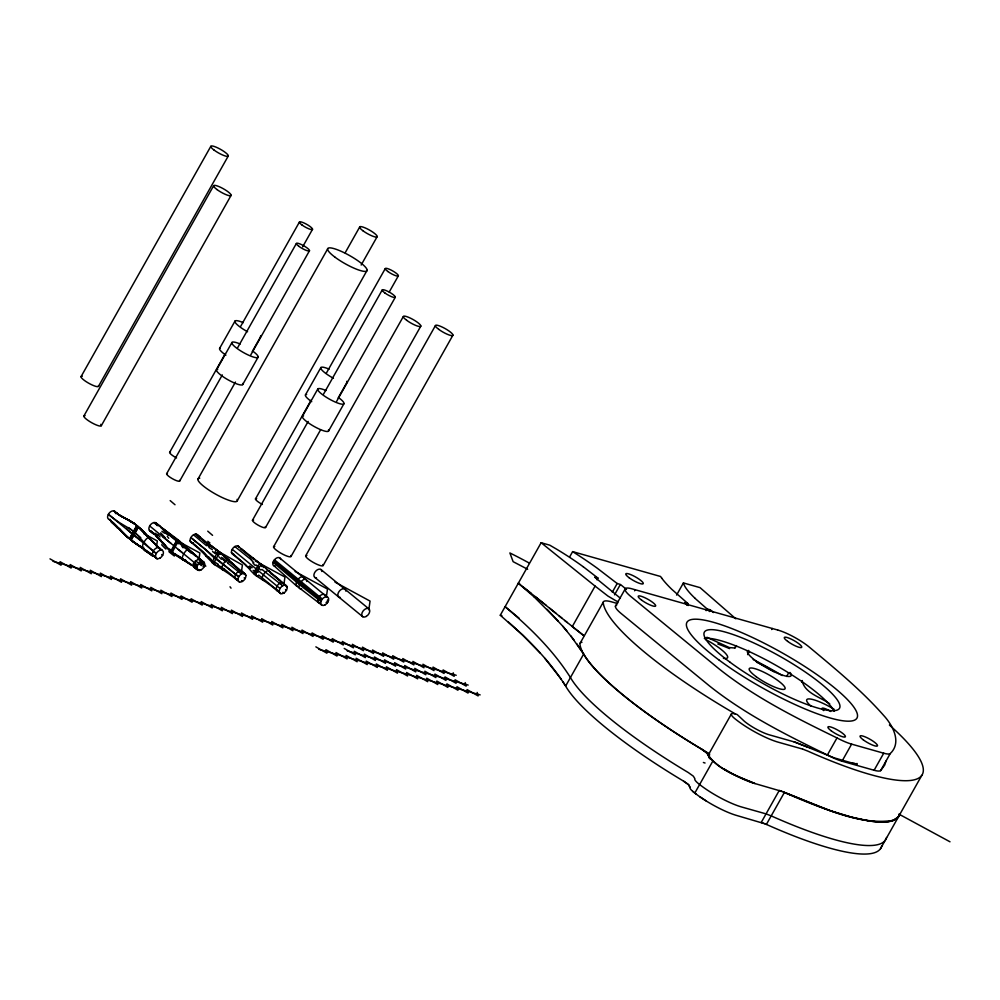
<?xml version="1.0" encoding="UTF-8"?>
<svg xmlns="http://www.w3.org/2000/svg" width="1000" height="1000" viewBox="0 0 1000 1000"><rect width="100%" height="100%" fill="white"/><g stroke="black" fill="none" stroke-linecap="round" stroke-linejoin="round"><path stroke-width="1.5" d="M204.188 562.5L189.112 550.212A2.862 1.812 -50.9 0 0 189.1 549.675L180.55 542.737M508.338 622C529.812 640.975 550.325 661.7 565.625 686.075A182.162 37.562 29.4 0 0 683.512 781.1L687.362 783.725A10.8 2.225 29.4 0 1 689.025 785.175L689.963 787.95A15.088 3.113 29.4 0 0 692.688 791.338L695.975 793.95A35.013 7.225 29.4 0 0 699.875 796.8L706 800.837A35.013 7.225 29.4 0 0 736.95 815.55L764.5 823.662M731.45 713.875L708.138 755.238C718.5 769.488 738.637 777.05 754.975 783.562L781.562 791.3M229.163 561.438L229.175 561.225A2.775 1.762 -50.6 0 0 229.112 560.638L229.05 560.438A2.55 1.625 -50.6 0 0 228.538 559.862L228.137 559.738A2.6 1.65 -50.6 0 0 227.062 559.875L226.838 559.987A2.775 1.762 -50.6 0 0 226.225 560.388L225.475 561.075A9.912 6.288 -50.7 0 0 221.9 567.438L221.75 568.263A2.888 1.825 -50.7 0 0 221.775 569.012M802.212 680.537A37.525 7.738 29.4 0 1 802.225 681.237C805.138 693.4 820.625 697.175 829.712 703.787M156.5 546.8L157.338 540.975L143.837 533.663M199.037 558.825L199.875 553L179.638 542.025M241.575 570.837L242.413 565.013L215.4 549.712M283.913 584.325L284.95 577.038L255.263 560.95M326.45 596.337L327.488 589.062L295.1 571.512M368.812 609.825L370.05 601.087L334.975 582.087M886.038 760.975L884.688 765.088L880.612 770.65A25.013 5.162 29.4 0 1 874.112 770.263L842.013 761.2A25.013 5.162 29.4 0 1 827.375 754.987C786.462 735.075 745.3 714.45 709.538 685.987L621.287 613.625A25.013 5.162 29.4 0 1 616.688 605.188M899.262 813.775L898.5 816.712L896.263 818.938L888.612 821.65L876.712 821.85L869.237 820.95L851.562 817.163L830.888 810.888L784.262 792.375M690.1 787.25L688.525 784.712L683.512 781.1M754.975 783.562C738.487 776.438 715.987 769.25 707.038 753.188A10.8 2.225 29.4 0 0 705.375 751.737L701.538 749.112A182.162 37.562 29.4 0 1 583.663 654.1L570.837 635.938M899.737 814L898.5 816.712L892.975 820.588C854.987 825.45 818.913 805.562 784.412 792.425L783.388 792.025M707.975 755.562L707.45 753.625L701.538 749.112M177.913 540.575L177.95 539.663L188.6 549.175M321.3 600.525L299.875 583.263M81.013 376.7L210.775 146.412M98.55 386.2L228.312 155.912M83.825 416.1L213.588 185.812M101.363 425.6L231.125 195.312M219.638 348.338L235.025 321.05M169.625 452.425L225.35 353.537M240.613 326.438L299.387 222.125M216.6 369.725L231.988 342.438M129.45 538.812L136.788 525.425M130.812 539.7L129.588 538.962L136.938 525.9M166.588 473.812L222.312 374.925M237.575 347.825L296.35 243.525M154.738 556.725L154.012 556.225A50.325 16.762 22.5 0 0 152.037 554.7L133.637 542.175A44.725 14.9 22.5 0 1 130.988 540.15L138.475 526.812M131.037 540.125L138.525 526.825M302.625 246.863L312.55 229.262M252.3 351.5L261.087 335.9M179.75 480.938L235.463 382.05M250.738 354.963L309.513 250.65M242.675 384.588L258.05 357.287M197.875 479.25L327.638 248.95M173.363 552.525L172.3 553.2L170.837 552.038L177.75 539.538L168.363 532.575A103.663 19.725 48.5 0 1 158.3 525.075M178.275 543.812L178.65 543.138M345.15 252.825L359.65 227.087M361.163 265.038L377.2 236.588M237.338 500.625L367.1 270.338M305.487 394.85L320.863 367.55M255.475 498.925L311.188 400.037M326.463 372.95L385.238 268.637M302.438 416.238L317.825 388.95M252.425 520.325L308.15 421.438M323.413 394.338L382.188 290.038M389.225 292.025L398.387 275.763M338.15 398L346.938 382.413M265.587 527.45L320.538 429.913M336.575 401.463L395.35 297.162M328.512 431.1L343.9 403.8M258.363 575.538A3 1.9 -50.6 0 1 255.95 575.487A3 1.9 -50.6 0 1 256.1 572.788L259.113 567.438A3 1.9 -50.6 0 1 262.1 565.363A3 1.9 -50.6 0 1 263.363 567.537M273.538 546.875L403.3 316.575M291.075 556.375L420.838 326.075M305.637 555.938L435.4 325.65M301.625 588.812A4 2.537 -50.6 0 1 299.587 584.725L301.1 582.038A4 2.537 -50.6 0 1 304.775 579.288A4 2.537 -50.6 0 1 306.863 581.5M323.188 565.45L452.95 335.15M540.25 653.1L522.812 635.175L500.288 615.225L541.138 542.725L549.75 545.163L556.862 549.325A85.037 17.537 29.4 0 1 583.025 566.613M569.7 556.825L572.625 551.625L660.55 576.475L661.663 578.05M596.962 579.812L597.938 578.088L583.1 566.625M541.138 542.725L595.087 586.1L572.263 626.613L583.825 635.662L564.712 620.438M579.987 643.462L603.3 602.087M612.312 592.188L617.2 583.525L620.4 584.438L614.55 594.825M565.625 686.075L583.65 654.087M615.413 606.287L625.025 589.225M634.6 590.812L635.2 589.75M676.587 595.062L683.413 582.938L700.05 587.638L735.837 618.812M686.85 605.225L687.825 603.488L671.725 589.263A119.488 24.638 29.4 0 1 661.625 578.025M706.112 610.662L707.087 608.938L710.3 609.837L709.325 611.575M706.338 638.325L706.938 637.263M734.938 648.263L736.45 645.6L734.388 647.975L729.3 647.562L707.45 637.537M747.6 654.613L749.412 651.413M771.675 629.55L772.275 628.488M695.975 793.95L694.812 793.05L712.837 761.075M786.637 676.462L788.737 672.725M801.612 682.3L802.225 681.237M765.662 824.125L766.388 824.412L784.412 792.425A189.838 39.15 29.4 0 0 899.75 813.975M827.375 754.987L836.988 737.925A25.013 5.162 29.4 0 0 851.625 744.137L883.725 753.213A25.013 5.162 29.4 0 0 890.225 753.587C902.15 742.4 892.613 725.075 883.625 715.4C861.263 690.037 834.963 668.538 809.075 646.925A25.013 5.162 29.4 0 0 778.062 630.125M842.013 761.2L851.625 744.137M874.112 770.263L883.725 753.213M880.612 770.65L890.225 753.587M880.512 848.662L921.812 775.35M327.7 602.337L326.938 601.25M171.65 551.6L170.8 551.975M190.925 564.825L182.213 559.15A2.862 1.812 -50.6 0 1 182.2 558.625A9.312 5.913 -50.6 0 1 183.75 553.875A9.312 5.913 -50.7 0 1 187.15 549.725L191.412 553.25M148.4 537.275L148.338 537.312A8.475 5.362 -50.6 0 0 144.05 542.212M709.325 754.875L708.112 755.263L709.7 754.887M260.812 564.15L263.6 566.362A44.85 8.512 48.5 0 1 264.738 567.362L266.288 568.737M159.913 548.625L162.075 550.237L159.637 548.25A40.55 12.925 55.4 0 1 159.088 547.788L139.025 527.612M326.838 596.8L279.225 557.612M594.725 577.175L597.938 578.088M684.613 602.575L687.825 603.488M777.712 630.025L632 588.837A25.013 5.162 29.4 0 0 630.9 596.562L719.15 668.925C754.912 697.4 796.075 718.012 836.988 737.925M617.575 603.55L611.613 601.862A30.013 6.188 29.4 0 0 603.25 602.8A182.05 37.538 29.4 0 0 735.487 714M533.913 596.725L518.312 583.237L519.587 583.6M500.288 615.225L501.9 615.675M802.575 749.062L778.288 742.2A35.013 7.225 29.4 0 1 736.15 719.7A15.088 3.113 29.4 0 1 737.2 714.55L744.5 721.4A20.013 4.125 29.4 0 0 769.312 734.837L794.887 742.1L810.387 748.3M52.987 561.312L456.213 675.263M347.212 650.888L468.175 685.075M318.85 649.312L480.138 694.887M766.05 813.888L741.75 807.025A35.013 7.225 29.4 0 1 699.625 784.525A15.088 3.113 29.4 0 1 694.9 778.713L693.337 776.175L688.312 772.562A182.162 37.562 29.4 0 1 570.45 677.55C553.175 650.25 529.75 627.337 505.1 606.7L519.087 618.175M793.938 741.8L806.787 746.8M703.375 762.475L705.05 763.025M322.05 605.312L295.538 585.013M802.812 749.15L807.712 751.062A189.838 39.15 29.4 0 0 889.4 725.037M766.287 813.975L771.188 815.888A189.862 39.15 29.4 0 0 886.525 837.5M761.9 822.65L761.25 822.412L779.262 790.438L780 790.7M780.413 790.85L781.988 791.462M762.387 822.837L763.225 823.162M783.538 792.075L781.775 791.375M764.212 823.55L765.362 824M810.337 748.275L834.175 757.85L855.875 764.125A5 1.037 29.4 0 0 856.975 763.425M126.3 518.925L136.188 524.9M131.962 521.875L119.375 515.125L121.188 516.237M128.025 519.75L124.612 518.1M125.812 518.675L121.775 516.575M128.512 520.013L129.637 520.575M527.65 569.263L513.125 561.675L509.888 552.95L513.05 554.538A116.95 24.112 29.4 0 1 529.038 562.95M899.425 814.4L950 841.8M129.625 520.837L136.838 525.45M344.212 648.438L355.238 654.775L354.3 651.287L365.325 657.613L364.375 654.137L375.4 660.462L374.462 656.988L385.487 663.312L384.538 659.837L395.562 666.162L394.625 662.688L405.637 669.013L404.7 665.537L415.725 671.862L414.787 668.375L425.8 674.712L424.862 671.225L435.887 677.562L434.938 674.075L445.962 680.413L445.025 676.925L456.05 683.263L455.1 679.775L466.125 686.1L465.188 682.625M315.863 646.85L326.887 653.188L325.938 649.7L336.962 656.038L336.025 652.55L347.038 658.888L346.1 655.4L357.125 661.737L356.188 658.25L367.2 664.575L366.262 661.1L377.287 667.425L376.337 663.95L387.362 670.275L386.425 666.8L397.45 673.125L396.5 669.65L407.525 675.975L406.587 672.5L417.612 678.825L416.662 675.337L427.688 681.675L426.75 678.188L437.762 684.525L436.825 681.038L447.85 687.375L446.912 683.888L457.925 690.225L456.987 686.737L468.013 693.062L467.062 689.587L478.088 695.913L477.15 692.438M50 558.862L61.025 565.188L60.075 561.712L71.1 568.038L70.163 564.562L81.188 570.887L80.237 567.413L91.263 573.737L90.325 570.262L101.35 576.587L100.4 573.112L111.425 579.438L110.487 575.962L121.5 582.288L120.562 578.8L131.588 585.138L130.65 581.65L141.662 587.987L140.725 584.5L151.75 590.837L150.8 587.35L161.825 593.675L160.888 590.2L171.912 596.525L170.963 593.05L181.988 599.375L181.05 595.9L192.075 602.225L191.125 598.75L202.15 605.075L201.213 601.6L212.225 607.925L211.287 604.45L222.312 610.775L221.375 607.288L232.387 613.625L231.45 610.138L242.475 616.475L241.525 612.987L252.55 619.325L251.612 615.837L262.638 622.163L261.688 618.688L272.712 625.013L271.775 621.538L282.8 627.863L281.85 624.388L292.875 630.712L291.938 627.238L302.95 633.562L302.013 630.087L313.038 636.413L312.1 632.938L323.113 639.263L322.175 635.775L333.2 642.113L332.25 638.625L343.275 644.963L342.337 641.475L353.363 647.812L352.413 644.325L363.438 650.662L362.5 647.175L373.512 653.5L372.575 650.025L383.6 656.35L382.663 652.875L393.675 659.2L392.738 655.725L403.762 662.05L402.825 658.575L413.837 664.9L412.9 661.425L423.925 667.75L422.975 664.262L434 670.6L433.062 667.113L444.087 673.45L443.137 669.963L454.162 676.3L453.225 672.812M121.15 516.237L121.812 516.6M217.425 564.775L221.887 567.438A77.287 61.425 -40.8 0 1 224.25 569.15M572.625 551.625L576.213 553.9A119.488 24.638 29.4 0 1 597.275 568.225L617.2 583.525M706 800.837L699.875 796.8M182.237 558.7L191.55 564.688M261.938 569.425L280.788 584.237M132.312 522.438L135.538 524.338M181.588 558.275L178.962 556.562M212.413 549.725L209.013 547.513M138.713 545.638L142.463 548.112M142.4 548.1L144.863 549.562M184.95 559.625L185.75 560.138M143.162 548.6L144.725 549.625M137.375 544.525L145.375 550.013M144.688 549.612L145.512 550.125M143.35 548.55L139.6 546.038M135.087 543.15L138.663 545.625M133.713 522.975L117.963 514.25M119.45 515.138L118.2 514.288M137.188 544.637L137.925 545.125M140.175 546.487L130.863 539.712M270.775 573.625L271.7 574.263M212.8 547.85L210.55 546.287M177.013 555.237L177.662 555.675M135.738 543.638L136.463 544.138M118.575 514.7L134.312 523.438M187.45 562.163L177.9 555.562M137.262 544.487L130.9 540.075M118.162 514.288L118.85 514.738M211.8 546.213L213.738 547.575A78.362 14.9 48.5 0 1 215.3 548.7L216.525 549.612A30.587 5.812 48.5 0 1 217.8 550.612L219.137 551.838A2 1.275 -50.6 0 1 219.812 553.462M135.037 543.138L131.625 540.612M176.375 554.788L175.138 553.888M250.6 568.438L247.875 566.487M214.237 548.1L212.512 546.85M178.038 539.85L176.675 540.138L170.65 551.888L162.45 543.05M224.325 569.062L235.525 578.15M260.8 564.038L241.637 549.05M116.938 513.362L118.25 514.3M128.488 527.562L136.3 533.888L143.9 542.188A131.525 98.012 -74.2 0 0 149.588 547.875L154.15 551.825M215.375 548.925L219.2 551.763M133.688 542.15L132.338 541.138M134.262 523.425L134.925 523.9M254.075 558.9L252.5 557.712M272.613 574.925L277.95 579.2M117.35 513.8L118.438 514.388M237.638 568.85L239.425 570.2M194.662 566.888L196.513 568.312M257.413 561.35L258.087 561.862M208.325 544.663L195.325 534.163M210.987 545.712L207.712 543.15M214.475 562.8L213.363 561.925M115.075 511.975L116.475 512.95A39.237 14.475 58.4 0 0 116.975 513.375L117.587 513.85M240.325 570.875L242.062 572.212M160.888 527.612L195.775 556.225M186.575 548.35L187.85 549.325A1.575 1 -50.7 0 1 189.088 549.688L196.45 555.988M183.35 545.862L184 546.362M162.963 528.525L177.812 540.5M117.825 513.938L116.725 513.312A41.275 13.6 56 0 1 116.188 512.875L115.812 512.587M694.812 793.05L692.688 791.338M193.975 567.038L196.725 569.225M215.1 551.613L216.663 552.875M206.5 545.7L193.525 534.812M518.312 583.237L531.15 593.362M196.025 567.362L196.75 567.938M522.75 586.725L546.213 605.413M259.113 567.438L258.463 566.9M193.575 566.675L195.987 568.612M195.35 567.913L197.675 570.05M130.988 540.1L131.688 540.625M160.3 526.45L155.95 522.9M535.138 596.538L567.35 622.587M153.912 556.2L155.375 557.3M242.887 572.875L245.875 575.325M158.188 525.5L156.387 524.05M253.1 570.337L254.7 571.65M163.475 530.35L187.162 549.738M299.587 584.725L320.9 601.512M152.413 532.15L151.65 531.525M172.463 551.487L171.8 550.95M549.625 608.162L556.05 613.375M245.025 551.825L243.325 550.438M246.038 565.062L231.425 552.525M236.525 579.55L239.513 582M158.287 525.05L157.363 524.3M196.7 568.462L197.438 569.062M150.488 531.125L153.488 533.837M595.087 586.1L607.987 596.1L615.725 600.662A84.7 17.463 29.4 0 0 618.237 601.862M281.15 584.55L282.663 585.775M254.887 571.8L256.1 572.788M157.562 525.588L153.887 522.575M152.787 532.45L153.525 533.062M150.762 531.538L149.438 530.45M149.825 530.763L153.475 533.575M137.262 525.825L138.062 526.438M137.875 526.287L136.75 525.75M137.513 526.362L156.988 546M140.775 537.675L130.838 529.4L122.3 524.325A130.425 97.188 -74.2 0 1 115.162 519.637L110.45 515.988M110.087 520.112L111.225 521.038M110.75 520.7L109.237 519.562M154.575 556.675L157.175 558.725M559.062 615.825L561.95 618.175M299.225 584.425L273.05 562.263M274.413 566.15L295.163 584.712M285.538 585.688L287.225 587.062M232.375 549.425L279.837 588.35M219.475 552L224.887 556.725M199.088 536.388L199.462 536.688A126.188 24.025 48.5 0 0 211.875 546.337M241.513 580.638L242.463 581.413M192.338 542.737L203.125 551.675A76.137 56.487 -41.8 0 1 205.375 553.975L208.2 557.2M179.975 542.263L179.35 540.812L178.275 541.213L171.925 552.812L182.7 559.65A103.65 56.863 6.8 0 1 195.463 567.875M151.137 531.838L152.275 532.8M128.887 538.088L129.6 538.7M129.55 538.625L127.4 537.15M710.75 610.212L713.575 612.525M706.988 608.85L694.887 598.225M685.062 602.95L688.213 605.538M620.862 584.8L626.5 589.438M595.175 577.55L620.375 598.212M320.85 569.462L368.7 608.7M314.95 577.513L362.8 616.763M274.462 559.763L322.312 599M275.5 562.513L273.612 560.975L321.463 600.212M299.5 582.962L294.812 579.113M237.8 545.913L242.475 549.75M285.35 585.538L284.413 584.763M286.462 590.325L285.5 589.538M232.987 554.438L241.025 561.112M220.138 552.537L220.787 553.075A30.587 5.812 48.5 0 1 222.15 554.225L223.538 555.45A78.362 14.912 48.5 0 1 225.413 557.15L228.275 559.763A128.412 24.45 48.5 0 0 241.337 571.025L243.175 572.537M197.362 534.738L200.35 537.188M245.113 573.888A5 3.175 -50.6 0 0 238.225 577.875A5 3.175 -50.6 0 0 242.413 581.438A5 3.175 -50.6 0 0 245.113 573.888L242.225 571.525M196.462 534.225L198.725 536.075M243.55 572.85L244.325 573.475M198.025 536.087L201.012 538.538M243.175 573.4L229.225 561.8M244.175 577.863L245.125 578.638M192.925 539.288L204.862 548.925A92.475 68.9 -74.2 0 1 206.75 550.688L210.387 554.325A73.362 54.675 -74.2 0 0 212.9 556.663L215.062 558.425M236.825 575.288L238.713 576.825L190.85 537.587M190.1 540.9L191.962 542.438M235.9 578.462L237.95 580.138M191.663 542.762L194.65 545.212M179.025 541.5L178.287 540.887M203.612 561.987L201.45 560.45M156.337 523.263L168.863 533.688M202.138 560.825L200.15 559.388A103.663 19.725 48.5 0 1 188.575 549.087M202.362 561.737L198.675 558.7M201.737 561.812L198.038 558.775M162.812 536.725L171.012 543.438M149.675 525.95L197.525 565.188M154.325 551.975L156.225 553.525L108.375 514.275L110.262 515.837M110.95 520.962L112.137 521.788M154.838 556.95L157.062 558.7M328.45 600.737L327.5 599.963M327.038 603.25L326.087 602.463M275.688 562.675L294.438 578.812M260.887 564.113L260.988 564.188A3 1.9 -50.6 0 1 261.8 566.575M285.65 585.15L265.9 568.387M234.8 546.525L249.725 558.513M283.837 593.062L282.9 592.288M279.275 591.775L258.738 575.112M280.85 593.675L272.663 587.062A133.475 73.225 6.8 0 0 263.325 580.312L260.25 578.425A49.775 27.3 6.8 0 1 256.55 575.913L253.588 573.45M218.175 551.925L221.188 554.462M236.637 575.138L218.612 561.075A73.362 54.675 -74.2 0 1 215.888 559.113L215.15 558.5M191.05 537.75L192.738 539.138M155.287 522.587L156.438 523.538M156.213 523.9L155.275 523.125M203.95 567.013L203 566.225M178.363 549.475L182.113 552.55M199.75 570.388L198.612 569.462M199.112 570.462L197.987 569.525M198.337 570.363L196.175 568.812M171.425 551.625L182.213 559.15A1.575 1 -50.6 0 0 183.55 559.525M116.112 512.562L115.475 512.175M162.65 555.337L161.7 554.55M128.463 537.775L118.325 527.825M280.1 580.6L277.512 578.45M240.5 548.75L253.95 559.712M219.5 552.15L219.137 551.838A2 1.275 -50.6 0 0 217.05 553.188L212.512 561.225A2 1.275 -50.6 0 0 212.325 562.888A2 1.275 -50.6 0 0 213.625 563.25M216.762 552.95L218.988 554.8M241 573.737L227.7 563.088M171.625 550.8L169.562 549.113M171.238 551.475L156.037 536.225M114.225 511L114.987 511.637M113.737 510.863L115.55 512.2M115.662 512.325L116.662 513.013A40.55 12.925 55.4 0 0 117.212 513.45M159.8 548.488L159.15 548.125A41.275 13.587 56 0 1 158.6 547.65L146.45 535.262M201.188 560L199.387 558.5M111.312 521.263L112.312 521.938M128.425 537.712L128 537.65A44.725 14.9 22.5 0 1 125.738 535.688L120.588 530.337M258.275 566.75L256.125 564.975M213.175 561.775L210.588 559.625M159.625 548.337L159.362 548.162A39.2 14.387 58.2 0 1 158.812 547.7M115.363 512.038L114.725 511.55M128.1 537.775L123.775 533.513M138.212 526.912L140.363 528.488M111.788 521.6L112.2 521.912A50.325 16.762 22.5 0 1 113.9 523.425L122.85 532.737M152.25 532.75L153.112 533.488M154.7 533.438L155.55 534.175M274.887 576.25L275.763 576.987M234.375 565.025L226.363 558.038M262.85 565.725L263.6 566.362M154.075 533.513L155.575 534.837M278.837 579.963L284.225 584.612A5 3.175 -50.6 0 0 277.85 584.888A5 3.175 -50.6 0 0 278.587 591.325M126.825 536.638L127.45 537.163M158.175 547.15L158.887 547.725A39.237 14.425 58.3 0 0 159.438 548.188A39.237 14.475 58.4 0 1 158.85 547.712M202.613 539.9L205.7 542.65M269.538 571.625L270.438 572.425M208.487 545.163L209.137 545.725M139.1 527.35L146.725 535.087M126.875 536.65L125.2 535.15M172.15 536.65L171.287 535.875M157.537 546.575L158.25 547.163L156.312 545.388M227.062 559.875L224.062 557.087M533.825 596.638L558.275 621.112M140.412 528.513L150.525 539.325M225.475 561.075L221.65 557.288M125.25 535.163L119.012 528.375M164.975 544.963L158.188 538.162M141.037 529.1L141.675 529.725M156.35 545.388L151.2 540.05M154.987 544.1L155.625 544.75M124.213 534.212L122.963 532.6M142.25 530.337L146.025 534.362M547.075 609.312L563.013 626.475L574.15 640.212M251.425 560.188L253.8 562.75M159.2 538.4L161.325 540.712M153.138 542.125L151.838 540.75M165.675 545.562L164.875 544.688M118.812 528.387L119.775 529.388M150.55 539.338L151.125 540.025M119.288 528.9L121.075 530.825M149.2 537.888L149.838 538.6M164.475 544.237L162.812 542.375M147.325 535.763L148.6 537.175M562.888 626.337L567.112 631.337M544.862 658.325L561.062 679M206.1 556.312L213.962 564.225L222.65 569.763A128.412 70.425 6.8 0 1 236.462 579.575M576.812 643.812L582.25 651.775M562.875 681.675L565.15 685.238M683.413 582.938L684.3 585.325A85.037 17.537 29.4 0 0 694.987 598.25M581.95 642.3A30.013 6.188 29.4 0 0 579.938 644.163A182.05 37.538 29.4 0 0 709.587 753.863M854.663 763.263A10 2.062 29.4 0 1 852.125 763.062M710.713 759.35A15.088 3.113 29.4 0 1 708.812 757.425M753.55 783.15A35.013 7.225 29.4 0 1 724.025 768.85M881.725 845.962A189.838 39.15 29.4 0 1 766.388 824.412M704.325 638.3A77.537 15.987 29.4 0 1 774.675 664.6A77.537 15.987 29.4 0 1 834.175 711.287M717.788 643.95A97.55 20.113 29.4 0 1 729.587 648.612M753.175 659.562A97.55 20.113 29.4 0 1 782.3 675.562M811.213 706.363A25.013 5.162 29.4 0 1 810.25 699A25.013 5.162 29.4 0 1 834.137 709.275M789.975 672.425A25.013 5.162 29.4 0 1 769.412 669.35A25.013 5.162 29.4 0 1 748.625 650.45M705.2 639.275A25.013 5.162 29.4 0 1 725.238 653.1A25.013 5.162 29.4 0 1 723.4 658.337M756.525 662.212A25.013 5.162 29.4 0 1 773.95 671.65M823.737 710.612A7.5 1.55 29.4 0 1 823.05 708.088A7.5 1.55 29.4 0 1 830.763 711.5M242.613 383.462A15.012 3.1 29.4 0 1 227.85 379.7A15.012 3.1 29.4 0 1 217.75 369.312M252.85 351.2A15.012 3.1 29.4 0 1 253.95 357.212A15.012 3.1 29.4 0 1 233.863 345.8A15.012 3.1 29.4 0 1 240.225 344.025M328.45 429.975A15.012 3.1 29.4 0 1 313.688 426.213A15.012 3.1 29.4 0 1 303.587 415.825M338.7 397.713A15.012 3.1 29.4 0 1 339.8 403.725A15.012 3.1 29.4 0 1 319.7 392.312A15.012 3.1 29.4 0 1 326.062 390.538M225.888 355.175A15.012 3.1 29.4 0 1 220.287 347.975M261.212 335.6A15.012 3.1 29.4 0 1 260.45 336.262M247.587 331.75A15.012 3.1 29.4 0 1 235.075 322.163A15.012 3.1 29.4 0 1 243.263 322.638M311.725 401.688A15.012 3.1 29.4 0 1 306.625 394.438M346.863 381.287A15.012 3.1 29.4 0 1 346.675 382.625M333.438 378.263A15.012 3.1 29.4 0 1 320.925 368.663A15.012 3.1 29.4 0 1 329.1 369.137M322.863 564.562A10 2.062 29.4 0 1 313.238 562.4A10 2.062 29.4 0 1 306.9 555.475M290.763 555.487A10 2.062 29.4 0 1 281.125 553.325A10 2.062 29.4 0 1 274.788 546.413M100.763 424.338A10 2.062 29.4 0 1 91.85 422.8A10 2.062 29.4 0 1 85.075 415.637M98.438 385.65A10 2.062 29.4 0 1 88.162 382.9A10 2.062 29.4 0 1 82.263 376.238M237.062 499.387A22.513 4.638 29.4 0 1 214.925 493.75A22.513 4.638 29.4 0 1 199.775 478.175M265.212 526.6A7.5 1.55 29.4 0 1 258.113 525.163A7.5 1.55 29.4 0 1 253.625 520.013M179.55 480.35A7.5 1.55 29.4 0 1 172.288 478.65A7.5 1.55 29.4 0 1 167.438 473.462M176.562 457.938A7.5 1.55 29.4 0 1 170.613 453.938A7.5 1.55 29.4 0 1 170.475 452.062M262.4 504.45A7.5 1.55 29.4 0 1 256.288 500.288A7.5 1.55 29.4 0 1 256.675 498.612M194.575 545.237A126.188 69.212 6.8 0 1 206.2 556.287M193.5 542.663A5 3.175 -50.6 0 1 190.062 540.013A5 3.175 -50.6 0 1 194.125 534.513A5 3.175 -50.6 0 1 198.075 536.475M211.112 559.263A58.463 42 -17.3 0 1 208.663 556.925M209.163 546.625A76.075 44.862 81.1 0 1 206.7 544.75M212.562 551.55A58.425 27 64.1 0 1 215.15 553.513M209.938 542.987A96.525 36.362 62.2 0 1 207.787 541.275M215.263 552.6A70.575 15.8 49.3 0 1 217.725 554.538M175.012 504.75A169.225 9.725 42.1 0 1 170.175 500.6M212.312 546.562A59.875 9.775 47.9 0 1 210.8 545.413M215.325 549.425A91.788 11.4 44.8 0 1 216.475 550.275M215.525 564.275A2 1.275 -50.6 0 1 213.912 564.25A2 1.275 -50.6 0 1 214.013 562.45L218.538 554.412A2 1.275 -50.6 0 1 220.525 553.038A2 1.275 -50.6 0 1 221.375 554.487M238.35 579.462A5 3.175 -50.6 0 1 234.938 576.725A5 3.175 -50.6 0 1 239.112 571.237A5 3.175 -50.6 0 1 242.938 573.45M218.088 564.163A58.463 41.525 -17.7 0 1 215.075 562.312M227.85 562.587A77.225 49.625 77.5 0 1 225.662 560.562M218.888 556.788A58.425 26.525 64.6 0 1 221.425 559.3M229.213 560.138A97.875 41.712 58.7 0 1 227.113 558.225M222.987 559.462A70.575 14.787 50.3 0 1 225.562 561.925M212.575 535.35A169.225 9.762 42.1 0 1 207.738 531.163M225.725 558.062A91.788 10.75 45.3 0 1 227.15 559.338M224.163 569.513A2.888 1.825 -50.7 0 1 223.762 569.688A2.512 1.6 -50.7 0 1 222.95 569.812L222.375 569.65A2.562 1.625 -50.7 0 1 221.85 569.038M110.487 519.487A5 3.175 -50.6 0 1 107.662 516.175A5 3.175 -50.6 0 1 112.112 511.025A5 3.175 -50.6 0 1 115.588 513.587M111.013 521.737A80.862 23.3 25.3 0 1 117.65 528.05M117.013 513.387A39.237 14.425 58.3 0 1 116.463 512.95M112.238 521.888A81.025 24.462 24.3 0 1 118.375 527.837M155.588 556.225A5 3.175 -50.6 0 1 152.45 553.425A5 3.175 -50.6 0 1 156.35 548.062A5 3.175 -50.6 0 1 160.413 549.6M144.625 550.25A77.188 24.725 23.1 0 1 153.238 556.237A77.412 24.85 23 0 0 144.6 550.225M143.038 547.75A6.312 4 -50.6 0 1 142.587 548.038M143.525 549.663A80.862 22.988 25 0 1 152.863 556.188M148.688 537.413A8.475 5.375 -50.6 0 1 148.675 538.488M142.387 547.987A6.338 4.025 -50.6 0 1 142.35 547.55A9.175 5.812 -50.7 0 1 143.95 542.212M145.45 550A81.025 24.488 24.3 0 1 154.1 556.213M143.725 547.238A9.175 5.825 -50.7 0 1 143.05 547.762M297.738 586.487A4 2.537 -50.6 0 1 296.6 582.263L298.1 579.587A4 2.537 -50.6 0 1 301.462 576.888A4 2.537 -50.6 0 1 303.85 578.413M275.462 566.225A5 3.175 -50.6 0 1 272.875 562.962A5 3.175 -50.6 0 1 276.9 557.888A5 3.175 -50.6 0 1 280.788 559.513M320.55 602.987A5 3.175 -50.6 0 1 317.725 599.812A5 3.175 -50.6 0 1 321.875 594.625A5 3.175 -50.6 0 1 325.688 596.562M234.163 554.5A5 3.175 -50.6 0 1 232.662 548.525A5 3.175 -50.6 0 1 239.288 547.45M240.987 561.125A129.288 70.925 6.8 0 1 249.075 568.7L250.75 570.638A49.775 27.3 6.8 0 0 253.512 573.413M256.375 574.55A3 1.9 -50.6 0 1 254.338 574.1A3 1.9 -50.6 0 1 254.6 571.562L257.913 565.75A3 1.9 -50.6 0 1 260.9 564.175M249.587 566A49.8 15.375 54.8 0 1 252.162 567.737M247.925 567.038A73.325 32.788 67.3 0 1 246.062 565.638M255.175 565.388A49.662 31.263 -2.3 0 1 252.963 563.05M249.875 558.413A73.075 50.712 -20.4 0 1 251.55 560.1M259.988 563.562A13.713 2.8 29.8 0 1 260.262 563.787M264.35 580.35A3.688 2.338 -50.6 0 1 262.15 578.188M255.263 570.125A49.8 15.362 54.8 0 1 258.075 572.463M262.087 578.175A4.462 2.837 -50.6 0 1 262.3 577.312L262.362 577.125A10.412 6.625 -50.5 0 1 263.363 574.85M263.375 574.85A9.887 6.288 -50.6 0 1 265.113 572.388A4.45 2.825 -50.7 0 1 265.675 571.812A3.688 2.338 -50.6 0 1 268.625 570.837A3.688 2.338 -50.7 0 1 269.837 572.6M260.925 570.025A49.662 31.263 -2.3 0 1 258.113 567.938M261.012 564.412A13.713 2.737 29.5 0 1 261.3 564.637M153.6 533.538A103.65 56.863 6.8 0 1 162.375 543.062M151.488 531.2A5 3.175 -50.6 0 1 149.025 527.55A5 3.175 -50.6 0 1 153.65 522.625A5 3.175 -50.6 0 1 156.875 525.462M157.613 534.45A83.787 42.675 10.6 0 1 160 536.938M167.288 536.362A87.225 34.288 18.9 0 1 168.738 538.312M168.363 535.2A83.775 11.487 45.7 0 1 165.75 533.375M164.65 533.263A84.35 15.675 48.2 0 1 161.9 531.3M181.938 546.312A126.35 8.8 42.6 0 1 183.1 547.8M160.675 532.875A121.925 55.625 14.5 0 1 165.3 537.95M165.9 549.038A78.15 30.463 18.5 0 1 161.675 544.75M155.438 533.325A84.35 46.025 7.2 0 1 157.912 535.8M196.625 567.962A5 3.175 -50.6 0 1 193.8 564.8A5 3.175 -50.6 0 1 197.938 559.612A5 3.175 -50.6 0 1 201.75 561.538M193.7 563.975A83.787 42.387 10.3 0 1 196.8 566.287M200.238 561.362A87.225 34.175 18.8 0 1 205.85 566.163M204.775 565.825A83.775 11.2 45.9 0 1 201.588 563.25M202.25 564.675A84.35 15.512 48.3 0 1 199.15 562.175M187.45 549.513A2.037 1.288 -50.6 0 1 187.763 549.312M230.025 586.775A126.35 8.7 42.6 0 1 231.038 588.162M195.3 560.588A121.925 55.525 14.5 0 1 201.4 565.6M174.4 556.025A78.15 31.062 19.1 0 1 168.9 551.65M192.975 564.038A84.35 45.862 7.1 0 1 196 566.362M316.475 577.837A5 3.175 -50.6 0 1 314 574.375A5 3.175 -50.6 0 1 318.275 569.375A5 3.175 -50.6 0 1 321.912 571.5M340.4 597.463A5 3.175 -50.6 0 1 337.925 593.987A5 3.175 -50.6 0 1 342.212 589A5 3.175 -50.6 0 1 345.838 591.125M140.525 540.037A42.987 8.863 29.4 0 1 126.325 528.4M629.138 577.75A10 2.062 29.4 0 0 643.225 583.713A10 2.062 29.4 0 0 631.237 574.825A10 2.062 29.4 0 0 629.138 577.75M719.338 660.263A97.55 20.113 29.4 0 0 856.7 718.475A97.55 20.113 29.4 0 0 739.85 631.838A97.55 20.113 29.4 0 0 719.338 660.263M730.138 662.3A77.537 15.987 29.4 0 0 839.325 708.562A77.537 15.987 29.4 0 0 746.438 639.7A77.537 15.987 29.4 0 0 730.138 662.3M787.625 641.363A10 2.062 29.4 0 0 801.712 647.337A10 2.062 29.4 0 0 789.725 638.45A10 2.062 29.4 0 0 787.625 641.363M641.55 600.087A10 2.062 29.4 0 0 655.638 606.05A10 2.062 29.4 0 0 643.65 597.175A10 2.062 29.4 0 0 641.55 600.087M863.375 739.925A10 2.062 29.4 0 0 877.463 745.9A10 2.062 29.4 0 0 865.475 737.013A10 2.062 29.4 0 0 863.375 739.925M831.263 730.85A10 2.062 29.4 0 0 845.362 736.825A10 2.062 29.4 0 0 833.375 727.938A10 2.062 29.4 0 0 831.263 730.85M756.1 676.625A20.512 4.225 29.4 0 0 784.975 688.875A20.512 4.225 29.4 0 0 760.413 670.65A20.512 4.225 29.4 0 0 756.1 676.625M438.775 329.387A10 2.062 29.4 0 0 452.863 335.35A10 2.062 29.4 0 0 440.875 326.463A10 2.062 29.4 0 0 438.775 329.387M406.675 320.312A10 2.062 29.4 0 0 420.763 326.287A10 2.062 29.4 0 0 408.775 317.4A10 2.062 29.4 0 0 406.675 320.312M216.962 189.537A10 2.062 29.4 0 0 231.05 195.512A10 2.062 29.4 0 0 219.062 186.625A10 2.062 29.4 0 0 216.962 189.537M214.15 150.137A10 2.062 29.4 0 0 228.238 156.113A10 2.062 29.4 0 0 216.25 147.225A10 2.062 29.4 0 0 214.15 150.137M363.025 230.825A10 2.062 29.4 0 0 377.113 236.788A10 2.062 29.4 0 0 365.138 227.9A10 2.062 29.4 0 0 363.025 230.825M335.225 257.35A22.513 4.638 29.4 0 0 366.925 270.788A22.513 4.638 29.4 0 0 339.963 250.787A22.513 4.638 29.4 0 0 335.225 257.35M384.787 292.887A7.5 1.55 29.4 0 0 395.3 297.288A7.5 1.55 29.4 0 0 386.213 290.613A7.5 1.55 29.4 0 0 384.787 292.887M298.95 246.375A7.5 1.55 29.4 0 0 309.462 250.787A7.5 1.55 29.4 0 0 300.375 244.1A7.5 1.55 29.4 0 0 298.95 246.375M301.988 224.988A7.5 1.55 29.4 0 0 312.5 229.387A7.5 1.55 29.4 0 0 303.412 222.712A7.5 1.55 29.4 0 0 301.988 224.988M387.837 271.488A7.5 1.55 29.4 0 0 398.338 275.9A7.5 1.55 29.4 0 0 389.263 269.212A7.5 1.55 29.4 0 0 387.837 271.488M159.95 558.112A5 3.175 -50.6 0 0 162.625 550.575A5 3.175 -50.6 0 0 155.738 554.587A5 3.175 -50.6 0 0 159.95 558.112M117.537 527.762A77.188 24.938 23.3 0 0 111.388 521.838A77.412 25.05 23.2 0 1 117.525 527.75M325.15 604.837A5 3.175 -50.6 0 0 327.887 597.288A5 3.175 -50.6 0 0 320.988 601.25A5 3.175 -50.6 0 0 325.15 604.837M283.738 593.112A5 3.175 -50.6 0 0 286.45 585.575A5 3.175 -50.6 0 0 279.55 589.562A5 3.175 -50.6 0 0 283.738 593.112M201.25 569.788A5 3.175 -50.6 0 0 203.925 562.25A5 3.175 -50.6 0 0 197.037 566.263A5 3.175 -50.6 0 0 201.25 569.788M366.262 616.425A5 3.175 -50.6 0 0 368.95 608.888A5 3.175 -50.6 0 0 362.05 612.888A5 3.175 -50.6 0 0 366.262 616.425"/></g></svg>
